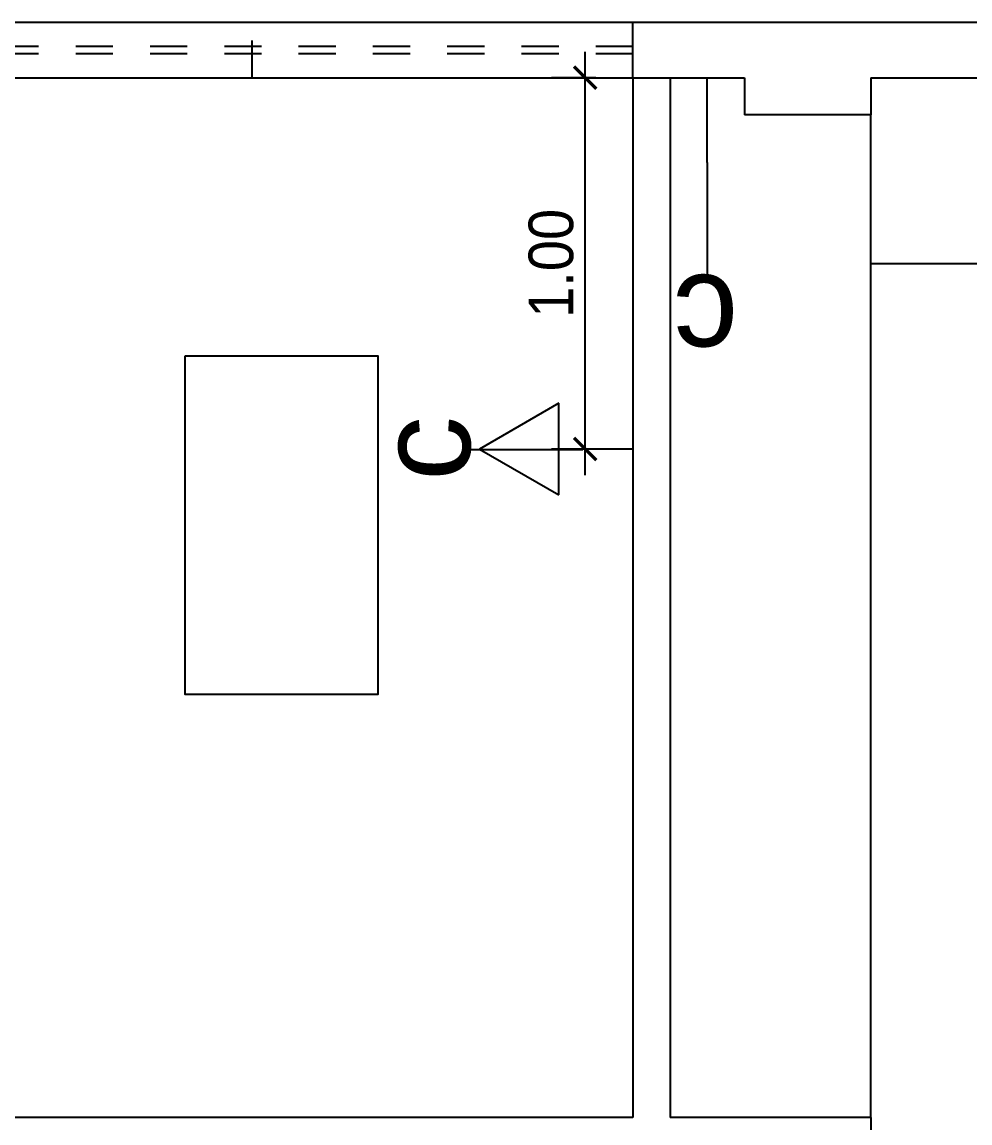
# Model space of a CAD drawing. Header units: millimetres. Extents: x 7034 to 7235, y -465 to -380.
# Drawn here: x 7157.985 to 7160.537, y -407.598 to -404.633 of the extents above; entities that cross this region are included whole.
import ezdxf

# ---------------------------------------------------------------- set-up
doc = ezdxf.new("R2010")
doc.units = ezdxf.units.MM
doc.header["$LTSCALE"] = 0.005
doc.linetypes.add('CONTINUO', pattern=[0])
doc.linetypes.add('DASHED', pattern=[19.05, 12.7, -6.35])
doc.layers.get('0').update_dxf_attribs({"linetype": 'CONTINUO'})
doc.layers.get('DEFPOINTS').update_dxf_attribs({"linetype": 'CONTINUO', "lineweight": 15})
for name, color, linetype in [('- COTAS', 12, 'Continuous'), ('A-03', 3, 'Continuous'), ('ARQ-PEITORIAL', 4, 'Continuous'), ('ARQ_ALVENARIA', 6, 'Continuous'), ('ARQ_JANELAALTA', 150, 'DASHED')]:
    doc.layers.add(name, color=color, linetype=linetype)
doc.layers.add('0-LAYOUT', color=250, linetype='Continuous', lineweight=25)
doc.styles.add('ARQ', font='arial.ttf', dxfattribs={"width": 0.9})
doc.styles.get("Standard").update_dxf_attribs({"font": 'arial.ttf'})
doc.dimstyles.new('1-50', dxfattribs={"dimtxt": 0.12, "dimasz": 0.06, "dimexe": 0.09, "dimexo": 0.1, "dimgap": 0.03, "dimtad": 1, "dimzin": 0, "dimdsep": 46, "dimtxsty": 'ARQ', "dimblk": 'ARCHTICK', "dimcen": 0, "dimdle": 0.07, "dimclrd": 1, "dimclre": 1, "dimclrt": 7, "dimadec": 0, "dimazin": 0, "dimtm": 1e-09, "dimtfac": 1, "dimtofl": 0, "dimtmove": 2, "dimatfit": 3, "dimldrblk": 'ARCHTICK', "dimfxl": 1, "dimtolj": 1, "dimtzin": 0, "dimlwd": -1, "dimlwe": -1, "dimarcsym": 0})

# ---------------------------------------------------------------- blocks, each defined once
blk = doc.blocks.new('4i')
at = {"layer": 'A-03'}
blk.add_line((-153.5663, 1.2264), (-153.2649, 1.2264), dxfattribs=at)
blk.add_text('c', height=0.2498, rotation=270, dxfattribs=at).set_placement((-153.2627, 1.3103))
blk = doc.blocks.new('_ArchTick')
at = {"color": 0, "linetype": 'ByBlock', "const_width": 0.15}
blk.add_lwpolyline([(-0.5, -0.5), (0.5, 0.5)], dxfattribs=at)
blk = doc.blocks.new('*D302')
at = {"layer": '- COTAS', "color": 1, "transparency": 16777216}
for p, q in [((7159.5007, -405.8532), (7159.5007, -404.7132)), ((7159.5296, -404.7832), (7159.4107, -404.7832)), ((7159.5296, -405.7832), (7159.4107, -405.7832))]:
    blk.add_line(p, q, dxfattribs=at)
at = {"layer": 'DEFPOINTS', "color": 0, "transparency": 16777216}
for p in [(7159.5007, -404.7832), (7159.6296, -404.7832), (7159.6296, -405.7832)]:
    blk.add_point(p, dxfattribs=at)
at = {"layer": '- COTAS', "color": 1, "transparency": 16777216, "xscale": 0.06, "yscale": 0.06, "zscale": 0.06}
for p, rotation in [((7159.5007, -404.7832), 90), ((7159.5007, -405.7832), 270)]:
    blk.add_blockref('_ArchTick', p, dxfattribs=dict(at, rotation=rotation))
at = {"layer": '- COTAS', "color": 7, "transparency": 16777216, "insert": (7159.4095, -405.2832), "char_height": 0.12, "attachment_point": 5, "rotation": 90, "style": 'ARQ'}
blk.add_mtext('\\A1;1.00', dxfattribs=at)

msp = doc.modelspace()

# ---------------------------------------------------------------- linework, layer by layer
at = {"layer": '0-LAYOUT'}
for p, q in [((7160.2696, -407.5832), (7160.2696, -404.8832)), ((7160.2696, -405.2832), (7165.1996, -405.2832))]:
    msp.add_line(p, q, dxfattribs=at)
msp.add_lwpolyline([(7158.4236, -405.5332), (7158.4236, -406.4432), (7158.9436, -406.4432), (7158.9436, -405.5332)], close=True, dxfattribs=at)
at = {"layer": 'A-03'}
for p, q in [((7159.8296, -405.0111), (7159.8296, -404.7832)), ((7159.4299, -405.6598), (7159.2161, -405.7832)), ((7159.4299, -405.9067), (7159.4299, -405.6598)), ((7159.2161, -405.7832), (7159.4299, -405.9067)), ((7159.6296, -405.7832), (7159.4299, -405.7832))]:
    msp.add_line(p, q, dxfattribs=at)
at = {"layer": 'ARQ-PEITORIAL'}
for p, q in [((7159.6296, -404.7832), (7159.6296, -407.5832)), ((7159.7296, -404.7832), (7159.7296, -407.5832)), ((7159.6296, -407.5832), (7154.7996, -407.5832)), ((7160.2696, -407.5832), (7159.7296, -407.5832)), ((7160.2696, -407.5832), (7160.2696, -410.0832))]:
    msp.add_line(p, q, dxfattribs=at)
at = {"layer": 'ARQ_ALVENARIA'}
for p, q in [((7149.1196, -404.6332), (7165.3496, -404.6332)), ((7159.6296, -404.7832), (7159.6296, -404.6332)), ((7155.5296, -404.7832), (7159.6296, -404.7832)), ((7159.6296, -404.7832), (7159.9296, -404.7832)), ((7159.9296, -404.7832), (7159.9296, -404.8832)), ((7160.2696, -404.7832), (7164.9196, -404.7832)), ((7160.2696, -404.7832), (7160.2696, -404.8832)), ((7160.2696, -404.8832), (7159.9296, -404.8832))]:
    msp.add_line(p, q, dxfattribs=at)
at = {"layer": 'ARQ_JANELAALTA', "ltscale": 0.5}
for p, q in [((7158.6046, -404.7832), (7158.6046, -404.6332)), ((7155.5296, -404.6982), (7159.6296, -404.6982)), ((7155.5296, -404.7182), (7159.6296, -404.7182))]:
    msp.add_line(p, q, dxfattribs=at)
msp.add_point((7158.6046, -404.7832), dxfattribs=at)

# ---------------------------------------------------------------- block references
for p, rotation in [((7158.6032, -558.5774), 270.0000000004342), ((7005.9286, -404.5588), 180.0000000004094)]:
    msp.add_blockref('4i', p, dxfattribs=dict(rotation=rotation))

# ---------------------------------------------------------------- dimensions: what is measured, and where the dimension line sits
at = {"layer": '- COTAS'}
dim = msp.add_linear_dim(base=(7159.5007, -404.7832), p1=(7159.6296, -405.7832), p2=(7159.6296, -404.7832), angle=90, dimstyle='1-50', dxfattribs=at)
dim.commit()
dim.dimension.update_dxf_attribs({"geometry": '*D302', "text_midpoint": (7159.4095, -405.2832)})

doc.saveas('drawing.dxf')
